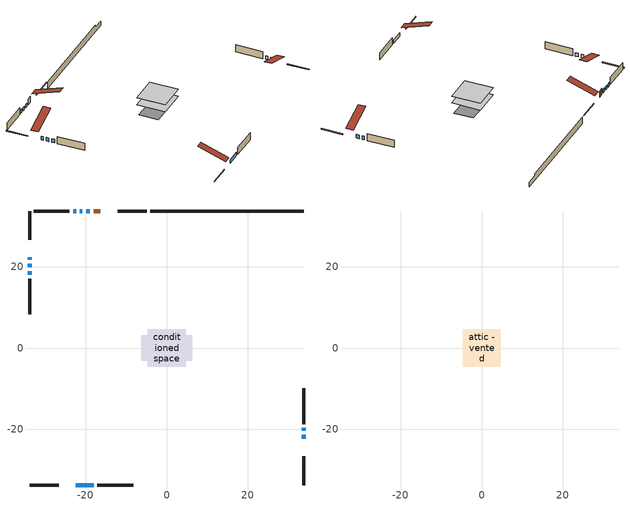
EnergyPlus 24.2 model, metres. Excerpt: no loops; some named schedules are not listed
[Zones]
conditioned space
 floor adiabatic (AdiabaticFloorConstruction): -4.67,-4.67 -4.67,4.67 4.67,4.67 4.67,-4.67 z0.61
 floor foundation (Slab1 construction): -6.32,-3.13 -6.32,3.13 6.32,3.13 6.32,-3.13 z-1.62
 wall outside (RimJoist1 construction): -4.98,33.74 -12.07,33.74 / -33.74,-33.74 -26.66,-33.74 / -33.74,33.74 -33.74,26.66 / 33.74,-33.74 33.74,-26.66 z0.61:0.91
 wall outside (AdiabaticWallConstruction 1): -16.32,33.74 -18.01,33.74 z0.61:2.64
 wall outside (AdiabaticWallConstruction): 33.74,-22.4 33.74,-21.33 / -33.74,22.4 -33.74,21.68 / 33.74,-20.41 33.74,-19.68 / -22.4,-33.74 -18.01,-33.74 / -33.74,20.75 -33.74,19.83 / -33.74,18.91 -33.74,18.02 / -18.94,33.74 -19.83,33.74 / -20.76,33.74 -21.42,33.74 / -22.35,33.74 -23.07,33.74 z0.61:1.83
 wall outside (Wall1 construction): -24,33.74 -32.81,33.74 / -17.08,-33.74 -8.27,-33.74 / -33.74,17.09 -33.74,8.27 / 33.74,-18.75 33.74,-9.94 z0.61:3.05
 wall foundation (FoundationWall1 construction): -4.05,33.74,-1.62 -4.05,33.74,0.61 29.96,33.74,0.61 29.96,33.74,-0.09 33.74,33.74,-0.09 33.74,33.74,-1.62
 window (WindowConstruction): 33.74,-22.4 33.74,-21.34 z0.61:1.83
 window (WindowConstruction 7): -33.74,22.4 -33.74,21.68 z0.61:1.83
 window (WindowConstruction 8): 33.74,-20.41 33.74,-19.68 z0.61:1.83
 window (WindowConstruction 1): -22.4,-33.74 -18.01,-33.74 z0.61:1.83
 window (WindowConstruction 2): -33.74,20.75 -33.74,19.84 z0.61:1.83
 window (WindowConstruction 3): -33.74,18.91 -33.74,18.02 z0.61:1.83
 window (WindowConstruction 4): -18.94,33.74 -19.83,33.74 z0.61:1.83
 window (WindowConstruction 5): -20.76,33.74 -21.42,33.74 z0.61:1.83
 window (WindowConstruction 6): -22.35,33.74 -23.07,33.74 z0.61:1.83
 door (Door): -16.32,33.74 -18.01,33.74 z0.61:2.64
 ceiling adiabatic (AdiabaticFloorConstruction): 4.67,-4.67 4.67,4.67 -4.67,4.67 -4.67,-4.67 z0.61
attic - vented
 floor to conditioned space (Floor1 construction Reversed): -4.67,-4.67 -4.67,4.67 4.67,4.67 4.67,-4.67 z3.05
 roof outside (Roof1 construction): -15.39,33.74,3.05 -15.39,24.66,6.08 -13,24.66,6.08 -13,33.74,3.05; -23.33,-33.74,3.05 -23.33,-24.66,6.08 -25.73,-24.66,6.08 -25.73,-33.74,3.05; -33.74,23.33,3.05 -24.66,23.33,6.08 -24.66,25.73,6.08 -33.74,25.73,3.05; 33.74,-23.33,3.05 24.66,-23.33,6.08 24.66,-25.73,6.08 33.74,-25.73,3.05
[Building]
Building 1: Terrain=Suburbs
[Site:Location]
Saskatoon Intl AP_SK: Latitude {deg}=52.17; Longitude {deg}=-106.7; Time Zone {hr}=-6; Elevation {m}=504; Keep Site Location Information=Yes
[Site:GroundTemperature:Shallow]
-3.29371, -5.9198, -6.13011, -4.88389, 0.118965, 5.09852, 9.41553, 12.1502, 12.3826, 10.1583, 5.95142, 1.12462
[Site:WaterMainsTemperature]
Calculation Method=Schedule; Temperature Schedule=mains temperature schedule
[Material] Roughness=Rough; Thermal Absorptance=0.9
Name | Thickness {m} | Conductivity {W/m-K} | Density {kg/m3} | Specific Heat {J/kg-K} | Solar Absorptance | Visible Absorptance
asphalt or fiberglass shingles | 0.00635 | 0.162714 | 1121.4 | 1465.45 | 0.84 | 0.84
ceiling stud and cavity | 0.1397 | 0.1119 | 65.682 | 1177.47 | 0.7 | 0.7
concrete 4.0 in. | 0.1016 | 1.803125 | 2242.8 | 837.4 | 0.7 | 0.7
concrete 8.0 in. | 0.2032 | 1.803125 | 2242.8 | 837.4 | 0.7 | 0.7
door material | 0.04445 | 0.188738 | 512.64 | 1214.23 | 0.7 | 0.7
floor covering | 0.0127 | 0.0433444 | 54.468 | 1339.84 | 0.6 | 0.6
floor rigid ins; wall rigid ins | 0.512978 | 0.029427 | 32.04 | 1214.23 | 0.7 | 0.7
floor stud and cavity | 0.1397 | 1.75129 | 37.0049 | 1207.88 | 0.7 | 0.7
furniture material conditioned space 1 | 0.1524 | 0.115458 | 640.8 | 1214.23 | 0.6 | 0.6
gypsum board | 0.0127 | 0.160291 | 801 | 837.4 | 0.6 | 0.6
osb sheathing 0.5 in. | 0.0127 | 0.115458 | 512.64 | 1214.23 | 0.7 | 0.7
osb sheathing 0.75 in. | 0.01905 | 0.115458 | 512.64 | 1214.23 | 0.7 | 0.7
rim joist stud and cavity | 0.0508 | 0.271007 | 50.32683 | 1063.81 | 0.6 | 0.6
wall stud and cavity | 0.1397 | 0.114984 | 139.0536 | 1170.24 | 0.7 | 0.7
wall stud and cavity 1 | 0.0889 | 0.380278 | 52.3479 | 1209.89 | 0.7 | 0.7
wall stud and cavity 2 | 0.0889 | 0.391764 | 83.0341 | 1211.67 | 0.7 | 0.7
wood siding | 0.0254 | 0.102417 | 544.68 | 1172.36 | 0 | 0
wood siding 1; wood siding 2; wood siding 3 | 0.0254 | 0.102417 | 544.68 | 1172.36 | 0.7 | 0.7
[WindowMaterial:SimpleGlazingSystem]
Name | U-Factor {W/m2-K} | Solar Heat Gain Coefficient
WindowMaterial | 2.77768 | 0.66
WindowMaterial 1 | 2.89578 | 0.69
WindowMaterial 2 | 2.77484 | 0.65
WindowMaterial 3 | 2.77314 | 0.64
WindowMaterial 4 | 2.76689 | 0.63
WindowMaterial 5 | 2.74929 | 0.58
[Construction]
AdiabaticFloorConstruction: floor stud and cavity, floor rigid ins, osb sheathing 0.75 in., floor covering
AdiabaticWallConstruction: wood siding 2, wall rigid ins, wall stud and cavity 1, gypsum board
AdiabaticWallConstruction 1: wood siding 3, wall rigid ins, wall stud and cavity 1, gypsum board
Door: door material
Floor1 construction Reversed: gypsum board, ceiling stud and cavity
FoundationWall1 construction: concrete 8.0 in.
furniture construction conditioned space 1: furniture material conditioned space 1
PartitionWallConstruction: gypsum board, wall stud and cavity 2, gypsum board
RimJoist1 construction: wood siding 1, rim joist stud and cavity
Roof1 construction: asphalt or fiberglass shingles
Slab1 construction: concrete 4.0 in.
Wall1 construction: wood siding, osb sheathing 0.5 in., wall stud and cavity, gypsum board
WindowConstruction: WindowMaterial
WindowConstruction 1: WindowMaterial 1
WindowConstruction 2: WindowMaterial 2
WindowConstruction 3; WindowConstruction 4: WindowMaterial 3
WindowConstruction 5: WindowMaterial 4
WindowConstruction 6; WindowConstruction 7; WindowConstruction 8: WindowMaterial 5
[Zone] Multiplier=1; Part of Total Floor Area=Yes
Name | Volume {m3}
attic - vented | 42.8057
conditioned space | 415.9
[Space]
Name | Zone | Volume {m3}
attic - vented 1 | attic - vented | 42.8057
conditioned space 1 | conditioned space | 415.9
[ZoneInfiltration:EffectiveLeakageArea]
infil attic - vented 1: Zone or Space=attic - vented 1; Schedule=Always On Discrete; Effective Air Leakage Area {cm2}=2984.57; Stack Coefficient=0.000210643; Wind Coefficient=9.80604e-06
[ZoneMixing]
whole house fan mix: Zone or Space=attic - vented; Schedule=Always On Continuous; Design Flow Rate Calculation Method=Flow/Zone; Design Flow Rate {m3/s}=0; Source Zone or Space=conditioned space
[SurfaceProperty:ExposedFoundationPerimeter]
Slab1: Exposed Perimeter Calculation Method=TotalExposedPerimeter; Total Exposed Perimeter {m}=37.795
[InternalMass] Zone or ZoneList=conditioned space; Space or SpaceList=conditioned space 1
Name | Construction | Surface Area {m2}
furniture mass conditioned space 1 | furniture construction conditioned space 1 | 66.5598
partition wall mass | PartitionWallConstruction | 166.4
[Lights]
interior lighting: Zone or ZoneList or Space or SpaceList=conditioned space 1; Schedule=interior lighting schedule; Design Level Calculation Method=LightingLevel; Lighting Level {W}=343.2; Return Air Fraction=0; Fraction Radiant=0.6; Fraction Visible=0.2; Fraction Replaceable=1
[People]
occupants: Zone or ZoneList or Space or SpaceList=conditioned space 1; Number of People Schedule=occupants schedule; Number of People Calculation Method=People; Number of People=3; Fraction Radiant=0.314171; Sensible Heat Fraction=0.56303; Activity Level Schedule=occupants activity schedule; Carbon Dioxide Generation Rate {m3/s-W}=0; Enable ASHRAE 55 Comfort Warnings=No; Mean Radiant Temperature Calculation Type=EnclosureAveraged
[ElectricEquipment] Zone or ZoneList or Space or SpaceList=conditioned space 1; Design Level Calculation Method=EquipmentLevel
Name | Schedule | Design Level {W} | Fraction Latent | Fraction Radiant | Fraction Lost
clothes dryer | clothes dryer schedule | 140.772 | 0.015 | 0.081 | 0.85
clothes washer | clothes washer schedule | 32.1985 | 0.03 | 0.162 | 0.7
cooking range | cooking range schedule | 215.147 | 0.08 | 0.432 | 0.2
dishwasher | dishwasher schedule | 66.8632 | 0.3 | 0.18 | 0.4
fridge | fridge schedule | 72.9452 | 0 | 0.6 | 0
mech vent house fan | mech vent house fan schedule | 0 | 0 | 0 | 1
mech vent house fan cfis | mech vent house fan cfis schedule | 0 | 0 | 0 | 0
misc plug loads | misc plug loads schedule | 494.7 | 0.045 | 0.513 | 0.1
whole house fan | Always On Discrete | 0 | 0 | 0 | 1
[OtherEquipment] Zone or ZoneList or Space or SpaceList=conditioned space 1; Design Level Calculation Method=EquipmentLevel
Name | Fuel Type | Schedule | Design Level {W} | Fraction Latent | Fraction Radiant | Fraction Lost
clothes dryer 1 | Electricity | clothes dryer schedule | 0 | 0.015 | 0.081 | 0.85
cooking range 1 | Electricity | cooking range schedule | 0 | 0.08 | 0.432 | 0.2
general water use latent | None | general water use schedule | 62.594 | 1 | 0 | 0
general water use sensible | None | general water use schedule | -61.6891 | 0 | 0.6 | 0
mech vent house fan latent load | None | Always On Discrete | 0 | 1 | 0 | 0
mech vent house fan sensible load | None | Always On Discrete | 0 | 0 | 0 | 0
water heater energy adjustment1 | NaturalGas | Always On Discrete | 0.01 | 0 | 0 | 1
[ZoneInfiltration:DesignFlowRate] Zone or ZoneList or Space or SpaceList=conditioned space 1; Schedule=Always On Discrete; Design Flow Rate Calculation Method=Flow/Zone; Design Flow Rate {m3/s}=0
infil flow; natural vent flow; whole house fan flow
[AvailabilityManager:Scheduled]
furnace airloop Availability Manager: Schedule=Always On Discrete
[Foundation:Kiva]
Foundation Kiva 1: Initial Indoor Air Temperature {C}=21; Wall Height Above Grade {m}=0.609996; Wall Depth Below Slab {m}=0.2032
[Foundation:Kiva:Settings]
Soil Conductivity {W/m-K}=0.849921; Soil Density {kg/m3}=1842.3; Soil Specific Heat {J/kg-K}=418.7; Ground Solar Absorptivity=0.9; Ground Thermal Absorptivity=0.9; Ground Surface Roughness {m}=0.03; Far-Field Width {m}=40; Deep-Ground Boundary Condition=ZeroFlux; Deep-Ground Depth {m}=40; Minimum Cell Dimension {m}=0.2; Maximum Cell Growth Coefficient=3; Simulation Timestep=Timestep
[Exterior:Lights]
exterior lighting: Schedule=exterior lighting schedule; Design Level {W}=75.6
[EnergyManagementSystem:GlobalVariable]
furnace_airloop_Fan_RTF
infil_program_Qfan
infil_program_Qinf
natural_vent_program_Qnv
natural_vent_program_Qwhf
[EnergyManagementSystem:Sensor]
Name | Output:Variable or Output:Meter Index Key | Output:Variable or Output:Meter
airflow_gain | infil flow | Infiltration Sensible Heat Gain Energy
airflow_gain_1 | natural vent flow | Infiltration Sensible Heat Gain Energy
airflow_gain_2 | whole house fan flow | Infiltration Sensible Heat Gain Energy
airflow_loss | infil flow | Infiltration Sensible Heat Loss Energy
airflow_loss_1 | natural vent flow | Infiltration Sensible Heat Loss Energy
airflow_loss_2 | whole house fan flow | Infiltration Sensible Heat Loss Energy
clg_load_cond |  | Cooling:EnergyTransfer:Zone:CONDITIONED SPACE
clg_sp_s; clg_sp_s_1 | cooling setpoint | Schedule Value
clothes_dryer_exhaust_0_sch_s | clothes dryer exhaust 0 schedule | Schedule Value
cool_season | cooling season schedule | Schedule Value
htg_load_cond |  | Heating:EnergyTransfer:Zone:CONDITIONED SPACE
htg_sp_s; htg_sp_s_1 | heating setpoint | Schedule Value
ig_ee_conv | clothes dryer | Electric Equipment Convective Heating Energy
ig_ee_conv_2 | cooking range | Electric Equipment Convective Heating Energy
ig_ee_conv_4 | fridge | Electric Equipment Convective Heating Energy
ig_ee_conv_5 | misc plug loads | Electric Equipment Convective Heating Energy
ig_ee_conv_6 | whole house fan | Electric Equipment Convective Heating Energy
ig_ee_rad | clothes dryer | Electric Equipment Radiant Heating Energy
ig_ee_rad_2 | cooking range | Electric Equipment Radiant Heating Energy
ig_ee_rad_4 | fridge | Electric Equipment Radiant Heating Energy
ig_ee_rad_5 | misc plug loads | Electric Equipment Radiant Heating Energy
ig_ee_rad_6 | whole house fan | Electric Equipment Radiant Heating Energy
ig_lgt_conv | interior lighting | Lights Convective Heating Energy
ig_lgt_rad | interior lighting | Lights Radiant Heating Energy
ig_lgt_vis | interior lighting | Lights Visible Radiation Heating Energy
ig_oe_conv | clothes dryer 1 | Other Equipment Convective Heating Energy
ig_oe_conv_1 | cooking range 1 | Other Equipment Convective Heating Energy
ig_oe_conv_2 | general water use latent | Other Equipment Convective Heating Energy
ig_oe_conv_3 | general water use sensible | Other Equipment Convective Heating Energy
ig_oe_conv_4 | water heater energy adjustment1 | Other Equipment Convective Heating Energy
ig_oe_rad | clothes dryer 1 | Other Equipment Radiant Heating Energy
ig_oe_rad_1 | cooking range 1 | Other Equipment Radiant Heating Energy
ig_oe_rad_2 | general water use latent | Other Equipment Radiant Heating Energy
ig_oe_rad_3 | general water use sensible | Other Equipment Radiant Heating Energy
ig_oe_rad_4 | water heater energy adjustment1 | Other Equipment Radiant Heating Energy
ig_ppl_conv | occupants | People Convective Heating Energy
ig_ppl_rad | occupants | People Radiant Heating Energy
im_conv | furniture mass conditioned space 1 | Surface Inside Face Convection Heat Gain Energy
im_conv_1 | partition wall mass | Surface Inside Face Convection Heat Gain Energy
im_ig | furniture mass conditioned space 1 | Surface Inside Face Internal Gains Radiation Heat Gain Energy
im_ig_1 | partition wall mass | Surface Inside Face Internal Gains Radiation Heat Gain Energy
im_lgt | furniture mass conditioned space 1 | Surface Inside Face Lights Radiation Heat Gain Energy
im_lgt_1 | partition wall mass | Surface Inside Face Lights Radiation Heat Gain Energy
im_sol | furniture mass conditioned space 1 | Surface Inside Face Solar Radiation Heat Gain Energy
im_sol_1 | partition wall mass | Surface Inside Face Solar Radiation Heat Gain Energy
im_surf | furniture mass conditioned space 1 | Surface Inside Face Net Surface Thermal Radiation Heat Gain Energy
im_surf_1 | partition wall mass | Surface Inside Face Net Surface Thermal Radiation Heat Gain Energy
mv_conv | mech vent house fan | Electric Equipment Convective Heating Energy
mv_conv_1 | mech vent house fan cfis | Electric Equipment Convective Heating Energy
mv_conv_2 | mech vent house fan latent load | Other Equipment Convective Heating Energy
mv_conv_3 | mech vent house fan sensible load | Other Equipment Convective Heating Energy
mv_rad | mech vent house fan | Electric Equipment Radiant Heating Energy
mv_rad_1 | mech vent house fan cfis | Electric Equipment Radiant Heating Energy
mv_rad_2 | mech vent house fan latent load | Other Equipment Radiant Heating Energy
mv_rad_3 | mech vent house fan sensible load | Other Equipment Radiant Heating Energy
natural_vent_s | natural vent schedule | Schedule Value
out_pb_s |  | Site Outdoor Air Barometric Pressure
out_wt_s |  | Site Outdoor Air Humidity Ratio
site_vw_s |  | Site Wind Speed
ss_back_out | Window1 | Surface Window Shortwave from Zone Back Out Window Heat Transfer Rate
ss_back_out_1 | Window10 | Surface Window Shortwave from Zone Back Out Window Heat Transfer Rate
ss_back_out_2 | Window12 | Surface Window Shortwave from Zone Back Out Window Heat Transfer Rate
ss_back_out_3 | Window2 | Surface Window Shortwave from Zone Back Out Window Heat Transfer Rate
ss_back_out_4 | Window4 | Surface Window Shortwave from Zone Back Out Window Heat Transfer Rate
ss_back_out_5 | Window5 | Surface Window Shortwave from Zone Back Out Window Heat Transfer Rate
ss_back_out_6 | Window6 | Surface Window Shortwave from Zone Back Out Window Heat Transfer Rate
ss_back_out_7 | Window7 | Surface Window Shortwave from Zone Back Out Window Heat Transfer Rate
ss_back_out_8 | Window8 | Surface Window Shortwave from Zone Back Out Window Heat Transfer Rate
ss_conv | Door1 | Surface Inside Face Convection Heat Gain Energy
ss_conv_1 | Window1 | Surface Inside Face Convection Heat Gain Energy
ss_conv_2 | Window10 | Surface Inside Face Convection Heat Gain Energy
ss_conv_3 | Window12 | Surface Inside Face Convection Heat Gain Energy
ss_conv_4 | Window2 | Surface Inside Face Convection Heat Gain Energy
ss_conv_5 | Window4 | Surface Inside Face Convection Heat Gain Energy
ss_conv_6 | Window5 | Surface Inside Face Convection Heat Gain Energy
ss_conv_7 | Window6 | Surface Inside Face Convection Heat Gain Energy
ss_conv_8 | Window7 | Surface Inside Face Convection Heat Gain Energy
ss_conv_9 | Window8 | Surface Inside Face Convection Heat Gain Energy
ss_ig | Door1 | Surface Inside Face Internal Gains Radiation Heat Gain Energy
ss_ig_1 | Window1 | Surface Inside Face Internal Gains Radiation Heat Gain Energy
ss_ig_2 | Window10 | Surface Inside Face Internal Gains Radiation Heat Gain Energy
ss_ig_3 | Window12 | Surface Inside Face Internal Gains Radiation Heat Gain Energy
ss_ig_4 | Window2 | Surface Inside Face Internal Gains Radiation Heat Gain Energy
ss_ig_5 | Window4 | Surface Inside Face Internal Gains Radiation Heat Gain Energy
ss_ig_6 | Window5 | Surface Inside Face Internal Gains Radiation Heat Gain Energy
ss_ig_7 | Window6 | Surface Inside Face Internal Gains Radiation Heat Gain Energy
ss_ig_8 | Window7 | Surface Inside Face Internal Gains Radiation Heat Gain Energy
ss_ig_9 | Window8 | Surface Inside Face Internal Gains Radiation Heat Gain Energy
ss_lgt | Door1 | Surface Inside Face Lights Radiation Heat Gain Energy
ss_sol | Door1 | Surface Inside Face Solar Radiation Heat Gain Energy
ss_surf | Door1 | Surface Inside Face Net Surface Thermal Radiation Heat Gain Energy
ss_surf_1 | Window1 | Surface Inside Face Net Surface Thermal Radiation Heat Gain Energy
ss_surf_2 | Window10 | Surface Inside Face Net Surface Thermal Radiation Heat Gain Energy
ss_surf_3 | Window12 | Surface Inside Face Net Surface Thermal Radiation Heat Gain Energy
ss_surf_4 | Window2 | Surface Inside Face Net Surface Thermal Radiation Heat Gain Energy
ss_surf_5 | Window4 | Surface Inside Face Net Surface Thermal Radiation Heat Gain Energy
ss_surf_6 | Window5 | Surface Inside Face Net Surface Thermal Radiation Heat Gain Energy
ss_surf_7 | Window6 | Surface Inside Face Net Surface Thermal Radiation Heat Gain Energy
ss_surf_8 | Window7 | Surface Inside Face Net Surface Thermal Radiation Heat Gain Energy
ss_surf_9 | Window8 | Surface Inside Face Net Surface Thermal Radiation Heat Gain Energy
ss_trans_in | Window1 | Surface Window Transmitted Solar Radiation Rate
ss_trans_in_1 | Window10 | Surface Window Transmitted Solar Radiation Rate
ss_trans_in_2 | Window12 | Surface Window Transmitted Solar Radiation Rate
ss_trans_in_3 | Window2 | Surface Window Transmitted Solar Radiation Rate
ss_trans_in_4 | Window4 | Surface Window Transmitted Solar Radiation Rate
ss_trans_in_5 | Window5 | Surface Window Transmitted Solar Radiation Rate
ss_trans_in_6 | Window6 | Surface Window Transmitted Solar Radiation Rate
ss_trans_in_7 | Window7 | Surface Window Transmitted Solar Radiation Rate
ss_trans_in_8 | Window8 | Surface Window Transmitted Solar Radiation Rate
ss_trans_out | Window1 | Surface Inside Face Initial Transmitted Diffuse Transmitted Out Window Solar Radiation Rate
ss_trans_out_1 | Window10 | Surface Inside Face Initial Transmitted Diffuse Transmitted Out Window Solar Radiation Rate
ss_trans_out_2 | Window12 | Surface Inside Face Initial Transmitted Diffuse Transmitted Out Window Solar Radiation Rate
ss_trans_out_3 | Window2 | Surface Inside Face Initial Transmitted Diffuse Transmitted Out Window Solar Radiation Rate
ss_trans_out_4 | Window4 | Surface Inside Face Initial Transmitted Diffuse Transmitted Out Window Solar Radiation Rate
ss_trans_out_5 | Window5 | Surface Inside Face Initial Transmitted Diffuse Transmitted Out Window Solar Radiation Rate
ss_trans_out_6 | Window6 | Surface Inside Face Initial Transmitted Diffuse Transmitted Out Window Solar Radiation Rate
ss_trans_out_7 | Window7 | Surface Inside Face Initial Transmitted Diffuse Transmitted Out Window Solar Radiation Rate
ss_trans_out_8 | Window8 | Surface Inside Face Initial Transmitted Diffuse Transmitted Out Window Solar Radiation Rate
s_conv | Floor1 | Surface Inside Face Convection Heat Gain Energy
s_conv_1 | FoundationWall1 | Surface Inside Face Convection Heat Gain Energy
s_conv_10 | Wall1:180 | Surface Inside Face Convection Heat Gain Energy
s_conv_11 | Wall1:270 | Surface Inside Face Convection Heat Gain Energy
s_conv_12 | Wall1:90 | Surface Inside Face Convection Heat Gain Energy
s_conv_2 | inferred conditioned ceiling | Surface Inside Face Convection Heat Gain Energy
s_conv_3 | inferred conditioned floor | Surface Inside Face Convection Heat Gain Energy
s_conv_4 | RimJoist1:0 | Surface Inside Face Convection Heat Gain Energy
s_conv_5 | RimJoist1:180 | Surface Inside Face Convection Heat Gain Energy
s_conv_6 | RimJoist1:270 | Surface Inside Face Convection Heat Gain Energy
s_conv_7 | RimJoist1:90 | Surface Inside Face Convection Heat Gain Energy
s_conv_8 | Slab1 | Surface Inside Face Convection Heat Gain Energy
s_conv_9 | Wall1:0 | Surface Inside Face Convection Heat Gain Energy
s_ig | Floor1 | Surface Inside Face Internal Gains Radiation Heat Gain Energy
s_ig_1 | FoundationWall1 | Surface Inside Face Internal Gains Radiation Heat Gain Energy
s_ig_10 | Wall1:180 | Surface Inside Face Internal Gains Radiation Heat Gain Energy
s_ig_11 | Wall1:270 | Surface Inside Face Internal Gains Radiation Heat Gain Energy
s_ig_12 | Wall1:90 | Surface Inside Face Internal Gains Radiation Heat Gain Energy
s_ig_2 | inferred conditioned ceiling | Surface Inside Face Internal Gains Radiation Heat Gain Energy
s_ig_3 | inferred conditioned floor | Surface Inside Face Internal Gains Radiation Heat Gain Energy
s_ig_4 | RimJoist1:0 | Surface Inside Face Internal Gains Radiation Heat Gain Energy
s_ig_5 | RimJoist1:180 | Surface Inside Face Internal Gains Radiation Heat Gain Energy
s_ig_6 | RimJoist1:270 | Surface Inside Face Internal Gains Radiation Heat Gain Energy
s_ig_7 | RimJoist1:90 | Surface Inside Face Internal Gains Radiation Heat Gain Energy
s_ig_8 | Slab1 | Surface Inside Face Internal Gains Radiation Heat Gain Energy
s_ig_9 | Wall1:0 | Surface Inside Face Internal Gains Radiation Heat Gain Energy
s_lgt | Floor1 | Surface Inside Face Lights Radiation Heat Gain Energy
s_lgt_1 | FoundationWall1 | Surface Inside Face Lights Radiation Heat Gain Energy
s_lgt_10 | Wall1:180 | Surface Inside Face Lights Radiation Heat Gain Energy
s_lgt_11 | Wall1:270 | Surface Inside Face Lights Radiation Heat Gain Energy
s_lgt_12 | Wall1:90 | Surface Inside Face Lights Radiation Heat Gain Energy
s_lgt_2 | inferred conditioned ceiling | Surface Inside Face Lights Radiation Heat Gain Energy
s_lgt_3 | inferred conditioned floor | Surface Inside Face Lights Radiation Heat Gain Energy
s_lgt_4 | RimJoist1:0 | Surface Inside Face Lights Radiation Heat Gain Energy
s_lgt_5 | RimJoist1:180 | Surface Inside Face Lights Radiation Heat Gain Energy
s_lgt_6 | RimJoist1:270 | Surface Inside Face Lights Radiation Heat Gain Energy
s_lgt_7 | RimJoist1:90 | Surface Inside Face Lights Radiation Heat Gain Energy
s_lgt_8 | Slab1 | Surface Inside Face Lights Radiation Heat Gain Energy
s_lgt_9 | Wall1:0 | Surface Inside Face Lights Radiation Heat Gain Energy
s_sol | Floor1 | Surface Inside Face Solar Radiation Heat Gain Energy
s_sol_1 | FoundationWall1 | Surface Inside Face Solar Radiation Heat Gain Energy
s_sol_10 | Wall1:180 | Surface Inside Face Solar Radiation Heat Gain Energy
s_sol_11 | Wall1:270 | Surface Inside Face Solar Radiation Heat Gain Energy
s_sol_12 | Wall1:90 | Surface Inside Face Solar Radiation Heat Gain Energy
s_sol_2 | inferred conditioned ceiling | Surface Inside Face Solar Radiation Heat Gain Energy
s_sol_3 | inferred conditioned floor | Surface Inside Face Solar Radiation Heat Gain Energy
s_sol_4 | RimJoist1:0 | Surface Inside Face Solar Radiation Heat Gain Energy
s_sol_5 | RimJoist1:180 | Surface Inside Face Solar Radiation Heat Gain Energy
s_sol_6 | RimJoist1:270 | Surface Inside Face Solar Radiation Heat Gain Energy
s_sol_7 | RimJoist1:90 | Surface Inside Face Solar Radiation Heat Gain Energy
s_sol_8 | Slab1 | Surface Inside Face Solar Radiation Heat Gain Energy
s_sol_9 | Wall1:0 | Surface Inside Face Solar Radiation Heat Gain Energy
s_surf | Floor1 | Surface Inside Face Net Surface Thermal Radiation Heat Gain Energy
s_surf_1 | FoundationWall1 | Surface Inside Face Net Surface Thermal Radiation Heat Gain Energy
s_surf_10 | Wall1:180 | Surface Inside Face Net Surface Thermal Radiation Heat Gain Energy
s_surf_11 | Wall1:270 | Surface Inside Face Net Surface Thermal Radiation Heat Gain Energy
s_surf_12 | Wall1:90 | Surface Inside Face Net Surface Thermal Radiation Heat Gain Energy
s_surf_2 | inferred conditioned ceiling | Surface Inside Face Net Surface Thermal Radiation Heat Gain Energy
s_surf_3 | inferred conditioned floor | Surface Inside Face Net Surface Thermal Radiation Heat Gain Energy
s_surf_4 | RimJoist1:0 | Surface Inside Face Net Surface Thermal Radiation Heat Gain Energy
s_surf_5 | RimJoist1:180 | Surface Inside Face Net Surface Thermal Radiation Heat Gain Energy
s_surf_6 | RimJoist1:270 | Surface Inside Face Net Surface Thermal Radiation Heat Gain Energy
s_surf_7 | RimJoist1:90 | Surface Inside Face Net Surface Thermal Radiation Heat Gain Energy
s_surf_8 | Slab1 | Surface Inside Face Net Surface Thermal Radiation Heat Gain Energy
s_surf_9 | Wall1:0 | Surface Inside Face Net Surface Thermal Radiation Heat Gain Energy
[EnergyManagementSystem:Actuator]
Name | Actuated Component Unique | Actuated Component Type | Actuated Component Control Type
fridge_schedule_act | fridge schedule | Schedule:Constant | Schedule Value
infil_flow_act | infil flow | Zone Infiltration | Air Exchange Flow Rate
mech_vent_house_fan_cfis_act | mech vent house fan cfis | ElectricEquipment | Electricity Rate
mech_vent_house_fan_latent_load_act | mech vent house fan latent load | OtherEquipment | Power Level
mech_vent_house_fan_sensible_load_act | mech vent house fan sensible load | OtherEquipment | Power Level
natural_vent_flow_act | natural vent flow | Zone Infiltration | Air Exchange Flow Rate
water_heater_ec_adj_act | water heater energy adjustment1 | OtherEquipment | Power Level
whole_house_fan_act | whole house fan | ElectricEquipment | Electricity Rate
whole_house_fan_flow_act | whole house fan flow | Zone Infiltration | Air Exchange Flow Rate
whole_house_fan_mix_act | whole house fan mix | ZoneMixing | Air Exchange Flow Rate
